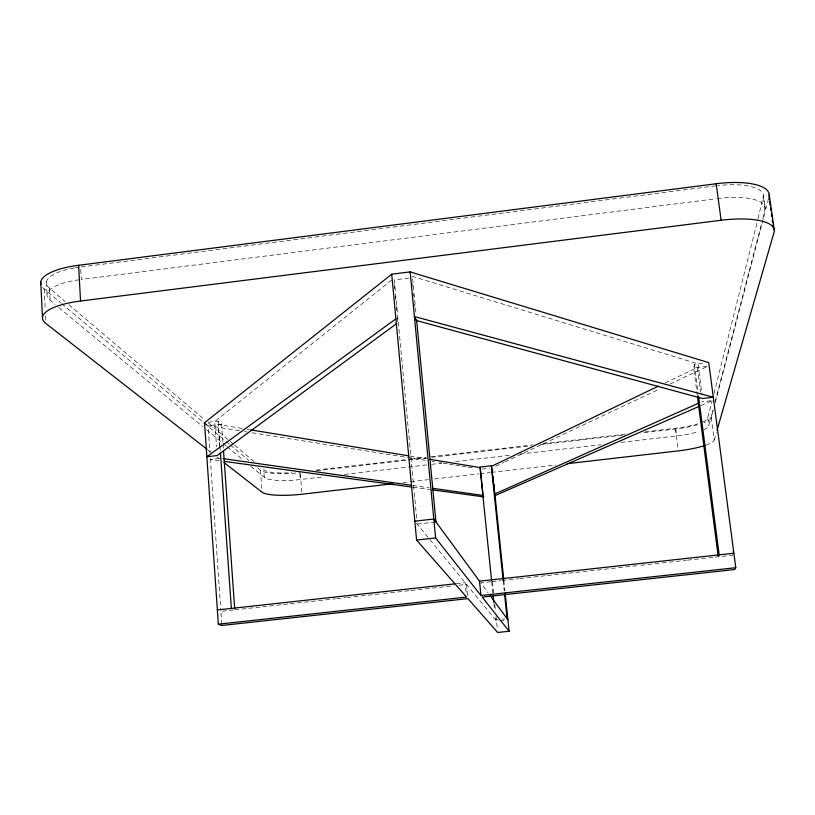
<?xml version="1.0" encoding="UTF-8"?>
<svg xmlns="http://www.w3.org/2000/svg" width="815" height="815" viewBox="0 0 815 815"><rect width="100%" height="100%" fill="white"/><g stroke="black" fill="none" stroke-linecap="round" stroke-linejoin="round"><path stroke-width="0.61" stroke-dasharray="4.08 3.06" d="M758.072 218.654L763.502 195.376A51.141 17.074 -9.4 0 0 722.589 185.148L717.954 185.626M762.85 218.665L765.254 207.774L763.502 195.376M697.324 395.601L693.728 367.901L694.39 364.325L703.956 363.184M702.836 421.936A31.276 6.52 -7.4 0 0 707.318 419.012L712.167 400.837M714.032 393.451L757.756 219.887M703.844 429.668A31.306 6.377 -7.4 0 0 708.337 426.795L713.003 409.945M715.234 401.357L761.577 223.565M705.912 445.112A34.862 6.785 -7.3 0 0 714.205 440.039L711.271 417.698L713.196 410.332M715.122 402.977L768.667 198.177M714.205 440.039L716.324 432.714M718.26 556.788L719.166 554.842M391.689 280.065L214.763 421.518L216.525 446.732M665.274 382.856L697.283 367.484L700.472 391.995M495.632 466.292L503.66 462.502M504.811 461.962L659.743 388.928M670.073 384.059L707.95 366.21L693.728 367.901M700.839 405.636L712.473 400.552L701.756 401.805M75.316 267.829L79.585 267.188M79.198 279.779L74.919 280.421A50.112 15.587 -1.4 0 0 48.197 298.433L54.982 304.443M645.286 431.828L679.649 427.773A31.276 6.52 -7.4 0 0 697.64 423.871M620.979 442.402L680.627 435.434A31.306 6.377 -7.4 0 0 698.638 431.573M715.631 185.871L80.654 267.025L81.327 279.453L716.09 198.728M408.875 278.058L394.317 279.871L416.974 521.58M208.243 422.292L218.186 421.111L221.629 424.116L223.32 448.118M221.629 424.116L208.07 425.725L204.514 422.74M219.48 458.407L210.402 459.477L219.215 460.679M316.088 470.082L409.425 459.242M410.689 459.089L425.827 457.337M430.87 456.746L533.03 444.868M543.126 443.696L625.105 434.171M316.668 470.713L426.612 457.938M431.665 457.347L530.229 445.897M540.335 444.715L625.003 434.884M643.962 432.684L675.553 429.006A34.76 7.243 -7.4 0 0 699.932 424.106M250.613 466.19L265.466 478.222A30.603 6.163 -4.4 0 0 296.303 479.964L324.288 476.775M344.48 474.432L426.551 464.927M431.604 464.336L441.699 463.165M455.585 461.555L511.137 455.127M519.98 454.098L600.777 444.735M482.205 469.063L489.693 468.207M403.007 482.572L409.313 481.848M410.577 481.706L428.262 479.668M434.578 478.945L478.782 473.851M480.045 473.709L490.141 472.547M491.404 472.394L555.82 464.988M417.209 524.106L435.984 521.987M456.319 583.713L465.161 582.735L466.231 593.493M233.487 609.987L220.896 611.362L221.782 624.28M234.751 609.844L261.197 606.941M262.461 606.798L288.918 603.895M290.171 603.762L335.525 598.78M336.778 598.648L345.601 597.68M346.864 597.538L382.133 593.666M383.396 593.534L409.843 590.63M411.106 590.488L453.935 585.791M458.977 585.241L466.526 584.406L496.478 621.02L498.76 620.765M490.834 581.737L480.748 582.847L488.093 592.831M492.097 581.604L500.919 580.637M502.172 580.494L518.564 578.701M519.827 578.558L546.295 575.655M547.548 575.512L639.561 565.416M640.824 565.284L686.199 560.302M687.463 560.16L713.93 557.256M715.193 557.124L732.838 555.188L732.339 551.409M497.894 619.685L495.591 619.94L495.204 616.15M502.509 619.196L504.811 618.942M499.911 620.643L505.626 620.032M717.353 198.575L724.321 197.841A51.223 16.718 -9.3 0 1 765.254 207.774M413.236 487.248L429.617 489.489M412.747 485.485L429.077 487.798M239.508 430.738L208.07 425.725L209.903 452.244M244.541 431.543L247.057 431.94M252.09 432.745L426.887 460.597M431.919 461.392L434.436 461.799M439.458 462.594L441.974 463.002M443.238 463.195L448.27 464M449.523 464.204L454.556 464.998M455.809 465.202L460.842 466.007M462.095 466.2L467.127 467.005M468.391 467.209L472.16 467.81M242.055 428.435L218.237 424.523L219.907 448.27M247.067 429.261L249.573 429.678M410.037 456.064L426.327 458.753M411.921 276.183L697.976 363.897L702.01 394.806M208.039 450.053L211.044 452.396M217.055 457.083L219.052 458.641M58.894 307.673L202.68 426.561M206.592 429.8L226.163 445.978M227.141 446.783L242.788 459.721M42.686 287.512A55.614 17.706 -1.3 0 0 44.173 288.948L60.738 302.834M61.706 303.649L202.966 422.058M203.944 422.873L225.368 440.834M226.346 441.659L229.27 444.104M230.238 444.919L248.748 460.434M257.52 467.79L260.443 470.235A33.975 6.999 -4.4 0 0 300.236 472.619M74.246 267.992A50.041 15.923 -1.3 0 0 47.586 286.33L64.996 301.479M68.867 304.759L204.585 419.735M208.467 423.016L233.671 444.369M234.638 445.194L254.036 461.616M416.404 523.128L429.199 538.766M429.994 539.744L465.161 582.735M763.339 197.729L765.091 210.076M707.827 418.075L708.846 425.878M694.39 364.325L697.834 390.823M675.564 428.303L676.532 435.964M675.553 429.006L678.172 449.666M503.853 580.555L504.903 590.671M503.191 580.779L504.24 590.895M492.464 581.798L493.635 593.188M494.797 604.567L495.316 609.63M495.958 615.957L497.293 629.048M491.72 582.042L492.881 593.412M493.921 603.518L494.562 609.834M466.526 584.406L467.82 597.436M412.635 278.862L415.314 306.725M415.436 307.988L416.047 314.315M412.655 283.773L412.899 286.31M413.623 293.889L413.867 296.426M414.601 304.015L414.835 306.542M394.266 284.792L394.745 289.845M395.336 296.171L395.693 299.961M396.284 306.277L396.752 311.34M397.343 317.656L397.822 322.72M300.338 473.821L301.876 493.004M299.798 473.25L300.297 479.546M264.305 477.519L263.724 469.827L264.885 470.561A30.573 6.306 -4.4 0 0 291.79 472.7M260.443 470.235L262.094 492.229M218.186 421.111L219.877 445.153M219.969 446.426L220.233 450.216M210.341 458.56L220.804 610.099M49.481 288.337L50.092 300.399M46.414 282.184L47.026 294.378M44.173 288.948L45.212 309.924M45.518 316.088L45.823 322.261M711.271 417.698A34.76 7.243 -7.4 0 1 703.977 422.69"/><path stroke-width="1.22" d="M717.027 430.269L774.026 232.346A57.091 17.838 -9.1 0 0 721.132 220.254L80.542 301.03A55.848 16.636 -1.7 0 0 45.895 323.494L207.041 449.269M735.782 567.709L734.723 569.532L482.185 597.069L509.1 631.258L497.649 632.481L467.942 598.628L221.863 625.451L218.339 624.168L204.514 422.74L391.73 274.207L410.128 271.894L708.734 362.614L735.782 567.709L480.952 595.51L435.618 537.941L410.128 271.894M396.803 323.463L217.147 455.554L206.847 456.767L395.896 318.818M658.408 386.147L491.516 466.312L495.051 495.622L698.516 406.644M494.399 494.155L699.433 402.834M40.944 284.506A55.614 17.706 -1.3 0 1 78.607 265.293L716.171 183.752A56.846 18.979 -9.4 0 1 768.993 196.955L769.34 199.39M392.901 483.743L301.968 494.206A34.067 6.561 -4.5 0 1 262.094 492.229L224.054 462.553M567.189 463.674L678.325 450.878A34.862 6.785 -7.3 0 0 704.914 445.459M414.804 521.172L433.804 519.023L479.505 581.156L480.952 595.51M391.73 274.207L416.577 540.08L435.618 537.941M217.361 609.956L455.045 583.846M479.505 581.156L733.867 553.222M218.339 624.168L466.577 597.079L416.577 540.08M224.257 461.372L411.983 487.075M432.133 489.835L483.794 496.906L483.071 495.449L432.846 488.338M223.127 458.631L411.494 485.312M250.826 429.882L408.784 455.86M430.086 459.365L480.229 467.616L482.949 494.185M490.294 595.826L507.918 619.787M769.187 194.398L774.25 229.942M769.686 201.835L770.206 205.492M770.552 207.937L770.898 210.382M771.418 214.039L771.774 216.474M772.294 220.142L772.64 222.577M772.987 225.022L773.333 227.467M716.171 183.752L721.132 220.254M698.486 395.866L719.166 554.842M697.487 396.864L718.096 555.524M492.311 469.175L492.576 471.712M493.095 476.734L493.36 479.302M493.88 484.283L494.287 488.165M494.797 493.106L503.721 579.282M505.168 593.208L509.1 631.258M503.059 579.516L491.292 465.773L479.984 467.077L491.598 580.779M504.628 594.685L507.113 618.697M493.146 595.938L493.788 602.254M416.526 319.388L435.984 521.987M223.504 450.644L234.679 608.581M220.407 452.753L231.358 608.418M78.607 265.293L80.542 301.03M40.75 282.173L42.472 317.147M713.298 397.251L702.489 398.515L416.17 320.458L414.407 316.536L713.298 397.251"/></g></svg>
